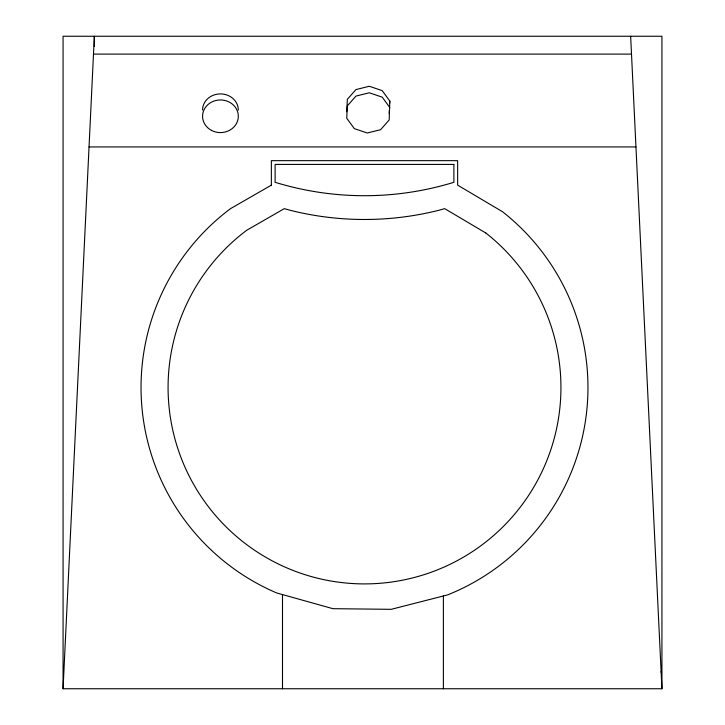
<?xml version="1.0" encoding="UTF-8"?>
<svg xmlns="http://www.w3.org/2000/svg" width="725" height="725" viewBox="0 0 725 725"><rect width="100%" height="100%" fill="white"/><g stroke="black" fill="none" stroke-linecap="round" stroke-linejoin="round"><path stroke-width="1.09" d="M63.066 688.75L63.066 36.25L661.934 36.25L661.934 688.75L63.066 688.75L94.35 36.25L94.35 46.4M346.731 111.732L347.357 99.298L355.975 89.574L369.288 86.266L382.211 90.643L389.814 101.038L389.189 119.969L380.58 129.703L367.258 133.001L354.335 128.624L346.731 118.238L347.357 105.805L355.975 96.081L369.288 92.782L382.211 97.159L389.814 107.545M389.189 113.463L389.361 110.073M389.706 103.294L389.814 101.038M93.489 54.103L631.511 54.103M89.039 146.93L635.961 146.93M661.082 671.649L661.137 672.157M485.777 232.97L444.688 208.646L439.323 210.15A304.645 304.645 0 0 1 289.674 210.15L284.3 208.646L246.745 230.251A196.43 196.43 0 0 0 218.189 518.52A196.43 196.43 0 0 0 507.844 521.792A196.43 196.43 0 0 0 485.786 232.961M630.65 36.25L661.934 688.75M443.383 595.968L443.383 688.75M282.496 594.582L282.496 688.75M202.556 110.019A17.88 16.113 0 0 1 220.436 93.906A17.88 16.113 0 0 1 238.317 110.019M271.358 185.147L230.423 208.7A223.463 223.463 0 0 0 276.723 592.968L332.902 608.683L391.228 609.326L447.742 594.853A223.463 223.463 0 0 0 502.479 211.7L457.647 185.147L457.647 160.66L271.358 160.66L271.358 185.147M453.886 164.421L275.119 164.421L275.119 182.301A304.645 304.645 0 0 0 453.886 182.301L453.886 164.421M211.501 130.409A17.88 16.322 0 0 0 238.317 116.272A17.88 16.322 0 0 0 211.501 102.143A17.88 16.322 0 0 0 211.501 130.409"/></g></svg>
